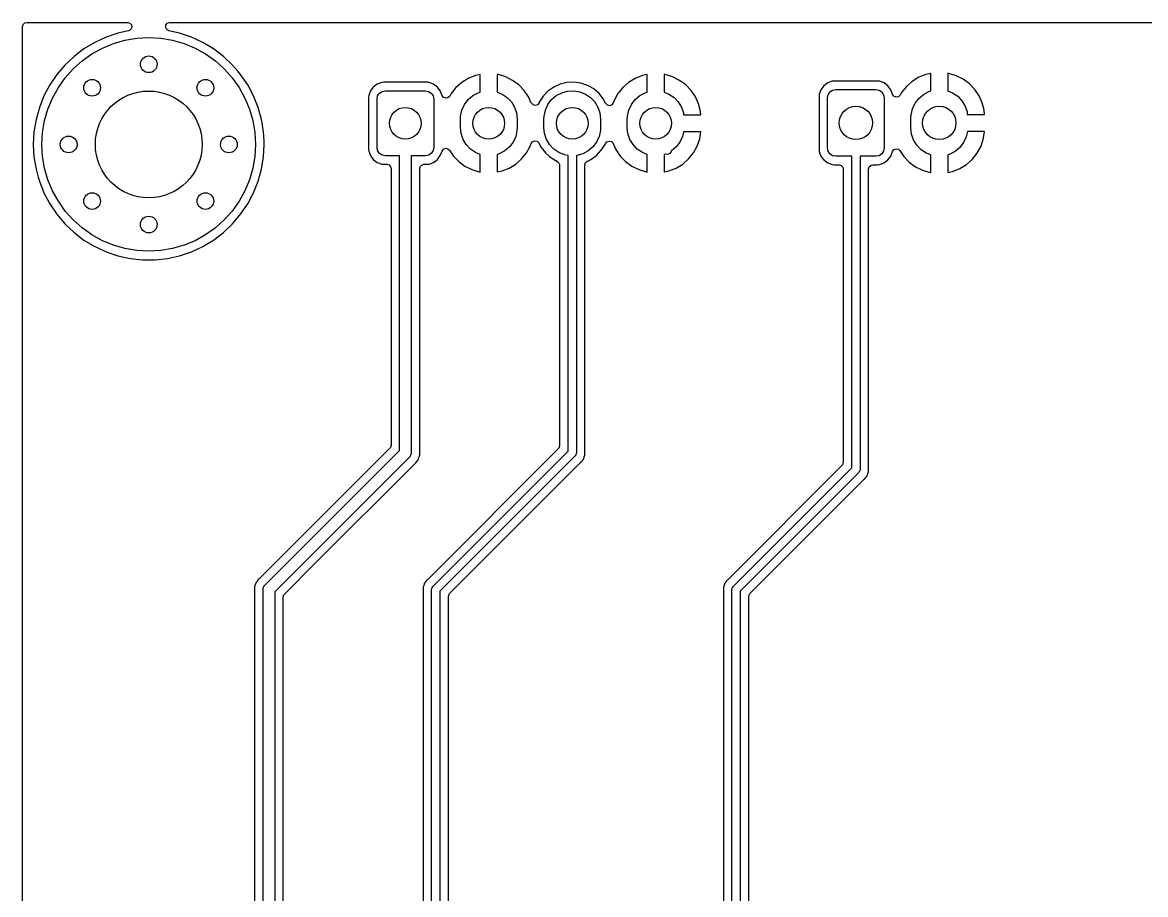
# Model space of a CAD drawing. Extents: x 69.8 to 127.7, y -88.2 to -35.9.
# Drawn here: x 69.82 to 103.47, y -62.06 to -35.94 of the extents above; entities that cross this region are included whole.
import ezdxf

# ---------------------------------------------------------------- set-up
doc = ezdxf.new("R2010")
doc.units = 0
doc.layers.add('BLACK', color=7, linetype='CONTINUOUS')

msp = doc.modelspace()

# ---------------------------------------------------------------- linework, layer by layer
at = {"layer": 'BLACK', "linetype": 'CONTINUOUS'}
for p, q in [((69.8155, -36.0615), (69.8355, -35.9934)), ((69.8355, -35.9934), (69.8892, -35.9469)), ((69.8892, -35.9469), (69.9415, -35.9355)), ((69.9415, -35.9355), (72.9698, -35.9355)), ((72.9698, -35.9355), (73.0379, -35.9555)), ((73.0379, -35.9555), (73.0844, -36.0092)), ((73.0844, -36.0092), (73.0945, -36.0794)), ((74.1122, -36.0172), (74.1549, -35.9604)), ((74.1549, -35.9604), (74.2215, -35.9358)), ((74.2215, -35.9358), (74.2302, -35.9355)), ((74.2302, -35.9355), (75.7849, -35.9355)), ((75.7849, -35.9355), (78.7849, -35.9355)), ((78.7849, -35.9355), (122.185, -35.9355)), ((69.8155, -72.8151), (69.8155, -36.0615)), ((72.6745, -36.2555), (72.3195, -36.3751)), ((72.9969, -36.1846), (72.6745, -36.2555)), ((72.6745, -36.2555), (72.6745, -36.2555)), ((73.0053, -36.1824), (72.9969, -36.1846)), ((73.065, -36.144), (73.0053, -36.1824)), ((73.0945, -36.0794), (73.065, -36.144)), ((74.107, -36.088), (74.1122, -36.0172)), ((74.1409, -36.1504), (74.107, -36.088)), ((74.2031, -36.1846), (74.1409, -36.1504)), ((74.5255, -36.2555), (74.2031, -36.1846)), ((74.8805, -36.3751), (74.5255, -36.2555)), ((74.5255, -36.2555), (74.5255, -36.2555)), ((74.5255, -36.2555), (74.5255, -36.2555)), ((74.5255, -36.2555), (74.5255, -36.2555)), ((74.5255, -36.2555), (74.5255, -36.2555)), ((71.9795, -36.5324), (71.6585, -36.7255)), ((72.3195, -36.3751), (71.9795, -36.5324)), ((71.9795, -36.5324), (71.9795, -36.5324)), ((72.2116, -36.7059), (72.5431, -36.5686)), ((72.3195, -36.3751), (72.3195, -36.3751)), ((72.5431, -36.5686), (72.8879, -36.4692)), ((72.8879, -36.4692), (73.2417, -36.4091)), ((73.2417, -36.4091), (73.6, -36.389)), ((73.6, -36.389), (73.9583, -36.4091)), ((73.9583, -36.4091), (74.3121, -36.4692)), ((74.3121, -36.4692), (74.6569, -36.5686)), ((74.6569, -36.5686), (74.9884, -36.7059)), ((75.2205, -36.5324), (74.8805, -36.3751)), ((74.8805, -36.3751), (74.8805, -36.3751)), ((75.5415, -36.7255), (75.2205, -36.5324)), ((75.2205, -36.5324), (75.2205, -36.5324)), ((71.3603, -36.9523), (71.0884, -37.2099)), ((71.6585, -36.7256), (71.3603, -36.9522)), ((71.3603, -36.9522), (71.3603, -36.9523)), ((71.6048, -37.0871), (71.8975, -36.8795)), ((71.6585, -36.7255), (71.6585, -36.7256)), ((71.8975, -36.8795), (72.2116, -36.7059)), ((74.9884, -36.7059), (75.3025, -36.8795)), ((75.3025, -36.8795), (75.5952, -37.0871)), ((75.5415, -36.7256), (75.5415, -36.7255)), ((75.8397, -36.9522), (75.5415, -36.7256)), ((75.8397, -36.9523), (75.8397, -36.9522)), ((76.1116, -37.2099), (75.8397, -36.9523)), ((71.0884, -37.2099), (70.8459, -37.4954)), ((71.0981, -37.5938), (71.3373, -37.3263)), ((71.3373, -37.3263), (71.6048, -37.0871)), ((75.5952, -37.0871), (75.8627, -37.3263)), ((75.8627, -37.3263), (76.1019, -37.5938)), ((76.2699, -37.3962), (76.1116, -37.2099)), ((70.8459, -37.4954), (70.6356, -37.8054)), ((70.8459, -37.4954), (70.8459, -37.4954)), ((70.8905, -37.8865), (71.0981, -37.5938)), ((76.1019, -37.5938), (76.3095, -37.8865)), ((76.3541, -37.4954), (76.2699, -37.3962)), ((76.5644, -37.8054), (76.3541, -37.4954)), ((83.1764, -37.613), (82.9796, -37.7342)), ((83.3909, -37.5268), (83.1764, -37.613)), ((83.536, -37.4956), (83.3909, -37.5268)), ((83.536, -38.0235), (83.536, -37.4956)), ((84.0771, -37.4977), (84.044, -37.4934)), ((84.044, -37.4934), (84.044, -38.0216)), ((84.2982, -37.5654), (84.0771, -37.4977)), ((84.5046, -37.6694), (84.2982, -37.5654)), ((84.6904, -37.8069), (84.5046, -37.6694)), ((88.1764, -37.613), (87.9796, -37.7342)), ((88.3909, -37.5268), (88.1764, -37.613)), ((88.536, -37.4956), (88.3909, -37.5268)), ((88.536, -38.0235), (88.536, -37.4956)), ((89.0771, -37.4977), (89.044, -37.4934)), ((89.044, -37.4934), (89.044, -38.0216)), ((89.2982, -37.5654), (89.0771, -37.4977)), ((89.5046, -37.6694), (89.2982, -37.5654)), ((89.6904, -37.8069), (89.5046, -37.6694)), ((94.1417, -37.6905), (94.0817, -37.697)), ((94.1418, -37.6905), (94.1417, -37.6905)), ((95.4383, -37.6905), (94.1418, -37.6905)), ((95.4683, -37.6937), (95.4383, -37.6905)), ((96.6764, -37.578), (96.4796, -37.6992)), ((96.8909, -37.4918), (96.6764, -37.578)), ((97.036, -37.4606), (96.8909, -37.4918)), ((97.036, -37.9885), (97.036, -37.4606)), ((97.5771, -37.4627), (97.544, -37.4584)), ((97.544, -37.4584), (97.544, -37.9866)), ((97.7982, -37.5304), (97.5771, -37.4627)), ((98.0046, -37.6344), (97.7982, -37.5304)), ((98.1904, -37.7719), (98.0046, -37.6344)), ((70.6356, -37.8054), (70.4602, -38.1364)), ((70.6356, -37.8054), (70.6356, -37.8054)), ((70.6356, -37.8054), (70.6356, -37.8054)), ((70.7169, -38.2006), (70.8905, -37.8865)), ((76.3095, -37.8865), (76.4831, -38.2006)), ((76.7398, -38.1364), (76.5644, -37.8054)), ((80.2427, -37.9857), (80.192, -38.1216)), ((80.3296, -37.8696), (80.2427, -37.9857)), ((80.4457, -37.7827), (80.3296, -37.8696)), ((80.5817, -37.732), (80.4457, -37.7827)), ((80.5132, -38.0532), (80.5943, -37.999)), ((80.6417, -37.7255), (80.5817, -37.732)), ((80.5817, -37.732), (80.5817, -37.732)), ((80.5943, -37.999), (80.69, -37.98)), ((80.6418, -37.7255), (80.6417, -37.7255)), ((81.9383, -37.7255), (80.6418, -37.7255)), ((80.69, -37.98), (81.89, -37.98)), ((81.89, -37.98), (81.9857, -37.999)), ((81.9683, -37.7287), (81.9383, -37.7255)), ((81.9983, -37.732), (81.9683, -37.7287)), ((81.9857, -37.999), (82.0668, -38.0532)), ((82.1343, -37.7827), (81.9983, -37.732)), ((81.9983, -37.732), (81.9983, -37.732)), ((81.9983, -37.732), (81.9983, -37.732)), ((82.2504, -37.8696), (82.1343, -37.7827)), ((82.1343, -37.7827), (82.1343, -37.7827)), ((82.1343, -37.7827), (82.1343, -37.7827)), ((82.3373, -37.9857), (82.2504, -37.8696)), ((82.388, -38.1217), (82.3373, -37.9857)), ((82.806, -37.887), (82.6608, -38.0668)), ((82.9796, -37.7342), (82.806, -37.887)), ((82.806, -37.887), (82.806, -37.887)), ((83.4754, -38.0404), (83.536, -38.0235)), ((84.044, -38.0216), (84.1881, -38.079)), ((84.8504, -37.9738), (84.6904, -37.8069)), ((84.6904, -37.8069), (84.6904, -37.8069)), ((84.9798, -38.1653), (84.8504, -37.9738)), ((84.8504, -37.9738), (84.8504, -37.9738)), ((85.5634, -37.9915), (85.4179, -38.1441)), ((85.7352, -37.8691), (85.5634, -37.9915)), ((85.5634, -37.9915), (85.5634, -37.9915)), ((85.9271, -37.7815), (85.7352, -37.8691)), ((86.1321, -37.7318), (85.9271, -37.7815)), ((85.9271, -37.7815), (85.9271, -37.7815)), ((85.9754, -38.0404), (86.1525, -37.9912)), ((86.3428, -37.7217), (86.1321, -37.7318)), ((86.1321, -37.7318), (86.1321, -37.7318)), ((86.1525, -37.9912), (86.336, -37.9812)), ((86.336, -37.9812), (86.5174, -38.011)), ((86.5516, -37.7518), (86.3428, -37.7217)), ((86.5174, -38.011), (86.6881, -38.079)), ((86.7509, -37.8207), (86.5516, -37.7518)), ((86.5516, -37.7518), (86.5516, -37.7518)), ((86.5516, -37.7518), (86.5516, -37.7518)), ((86.805, -37.852), (86.7509, -37.8207)), ((86.9336, -37.9262), (86.805, -37.852)), ((87.093, -38.0643), (86.9336, -37.9262)), ((86.9336, -37.9262), (86.9336, -37.9262)), ((87.806, -37.887), (87.6608, -38.0668)), ((87.9796, -37.7342), (87.806, -37.887)), ((87.806, -37.887), (87.806, -37.887)), ((88.4754, -38.0404), (88.536, -38.0235)), ((89.044, -38.0216), (89.1881, -38.079)), ((89.8504, -37.9738), (89.6904, -37.8069)), ((89.6904, -37.8069), (89.6904, -37.8069)), ((89.9798, -38.1653), (89.8504, -37.9738)), ((89.8504, -37.9738), (89.8504, -37.9738)), ((93.7427, -37.9507), (93.692, -38.0866)), ((93.8296, -37.8346), (93.7427, -37.9507)), ((93.9457, -37.7477), (93.8296, -37.8346)), ((94.0817, -37.697), (93.9457, -37.7477)), ((93.959, -38.0993), (94.0132, -38.0182)), ((94.0132, -38.0182), (94.0943, -37.964)), ((94.0817, -37.697), (94.0817, -37.697)), ((94.0943, -37.964), (94.19, -37.945)), ((94.19, -37.945), (95.39, -37.945)), ((95.39, -37.945), (95.4857, -37.964)), ((95.4983, -37.697), (95.4683, -37.6937)), ((95.4857, -37.964), (95.5668, -38.0182)), ((95.6343, -37.7477), (95.4983, -37.697)), ((95.4983, -37.697), (95.4983, -37.697)), ((95.4983, -37.697), (95.4983, -37.697)), ((95.5668, -38.0182), (95.621, -38.0993)), ((95.7504, -37.8346), (95.6343, -37.7477)), ((95.6343, -37.7477), (95.6343, -37.7477)), ((95.6343, -37.7477), (95.6343, -37.7477)), ((95.8373, -37.9507), (95.7504, -37.8346)), ((95.888, -38.0867), (95.8373, -37.9507)), ((96.306, -37.852), (96.1608, -38.0318)), ((96.4796, -37.6992), (96.306, -37.852)), ((96.306, -37.852), (96.306, -37.852)), ((96.813, -38.0915), (96.9754, -38.0054)), ((96.9754, -38.0054), (97.036, -37.9885)), ((97.544, -37.9866), (97.6881, -38.044)), ((98.3504, -37.9388), (98.1904, -37.7719)), ((98.1904, -37.7719), (98.1904, -37.7719)), ((98.4798, -38.1303), (98.3504, -37.9388)), ((98.3504, -37.9388), (98.3504, -37.9388)), ((70.4602, -38.1364), (70.3215, -38.4844)), ((70.4602, -38.1364), (70.4602, -38.1364)), ((70.5796, -38.5321), (70.7169, -38.2006)), ((76.4831, -38.2006), (76.6204, -38.5321)), ((76.8785, -38.4844), (76.7398, -38.1364)), ((80.192, -38.1217), (80.1855, -38.1817)), ((80.1855, -38.1817), (80.1855, -39.7282)), ((80.192, -38.1216), (80.192, -38.1217)), ((80.44, -38.23), (80.459, -38.1343)), ((80.44, -39.68), (80.44, -38.23)), ((80.459, -38.1343), (80.5132, -38.0532)), ((82.0668, -38.0532), (82.121, -38.1343)), ((82.121, -38.1343), (82.14, -38.23)), ((82.14, -38.23), (82.14, -39.68)), ((82.3898, -38.1263), (82.388, -38.1217)), ((82.388, -38.1217), (82.388, -38.1217)), ((82.4314, -38.1824), (82.3898, -38.1263)), ((82.4976, -38.2079), (82.4314, -38.1824)), ((82.5672, -38.1935), (82.4976, -38.2079)), ((82.6178, -38.1437), (82.5672, -38.1935)), ((82.6608, -38.0668), (82.6178, -38.1437)), ((83.0617, -38.3918), (83.1729, -38.2455)), ((83.1729, -38.2455), (83.313, -38.1265)), ((83.313, -38.1265), (83.4754, -38.0404)), ((84.1881, -38.079), (84.3403, -38.1822)), ((84.3403, -38.1822), (84.4667, -38.3156)), ((84.4667, -38.3156), (84.5614, -38.4731)), ((85.063, -38.3492), (84.9798, -38.1653)), ((84.9798, -38.1653), (84.9798, -38.1653)), ((85.0658, -38.3551), (85.063, -38.3492)), ((85.1148, -38.4065), (85.0658, -38.3551)), ((85.2948, -38.3442), (85.2509, -38.4)), ((85.3038, -38.3216), (85.2948, -38.3442)), ((85.4179, -38.1441), (85.3038, -38.3216)), ((85.3038, -38.3216), (85.3038, -38.3216)), ((85.5617, -38.3918), (85.6729, -38.2455)), ((85.6729, -38.2455), (85.813, -38.1265)), ((85.813, -38.1265), (85.9754, -38.0404)), ((86.6881, -38.079), (86.8403, -38.1822)), ((86.8403, -38.1822), (86.9667, -38.3156)), ((86.9667, -38.3156), (87.0614, -38.4731)), ((87.2234, -38.2301), (87.093, -38.0643)), ((87.093, -38.0643), (87.093, -38.0643)), ((87.093, -38.0643), (87.093, -38.0643)), ((87.093, -38.0643), (87.093, -38.0643)), ((87.093, -38.0643), (87.093, -38.0643)), ((87.2234, -38.2302), (87.2234, -38.2301)), ((87.2905, -38.3603), (87.2234, -38.2302)), ((87.2929, -38.3648), (87.2905, -38.3603)), ((87.344, -38.4141), (87.2929, -38.3648)), ((87.5213, -38.3445), (87.4797, -38.4021)), ((87.5481, -38.2686), (87.5213, -38.3445)), ((87.6608, -38.0668), (87.5481, -38.2686)), ((88.0617, -38.3918), (88.1729, -38.2455)), ((88.1729, -38.2455), (88.313, -38.1265)), ((88.313, -38.1265), (88.4754, -38.0404)), ((89.1881, -38.079), (89.3403, -38.1822)), ((89.3403, -38.1822), (89.4667, -38.3156)), ((89.4667, -38.3156), (89.5614, -38.4731)), ((90.0751, -38.376), (89.9798, -38.1653)), ((89.9798, -38.1653), (89.9798, -38.1653)), ((93.692, -38.0867), (93.6855, -38.1467)), ((93.6855, -38.1467), (93.6855, -39.7432)), ((93.692, -38.0866), (93.692, -38.0867)), ((93.94, -38.195), (93.959, -38.0993)), ((93.94, -39.695), (93.94, -38.195)), ((95.621, -38.0993), (95.64, -38.195)), ((95.64, -38.195), (95.64, -39.695)), ((95.8898, -38.0913), (95.888, -38.0867)), ((95.888, -38.0867), (95.888, -38.0867)), ((95.9314, -38.1474), (95.8898, -38.0913)), ((95.9976, -38.1729), (95.9314, -38.1474)), ((96.0672, -38.1585), (95.9976, -38.1729)), ((96.1178, -38.1087), (96.0672, -38.1585)), ((96.1608, -38.0318), (96.1178, -38.1087)), ((96.4845, -38.5236), (96.5617, -38.3568)), ((96.5617, -38.3568), (96.6729, -38.2105)), ((96.6729, -38.2105), (96.813, -38.0915)), ((97.6881, -38.044), (97.8403, -38.1472)), ((97.8403, -38.1472), (97.9667, -38.2806)), ((97.9667, -38.2806), (98.0614, -38.4381)), ((98.5751, -38.341), (98.4798, -38.1303)), ((98.4798, -38.1303), (98.4798, -38.1303)), ((98.6333, -38.5647), (98.5751, -38.341)), ((70.3215, -38.4844), (70.2213, -38.8453)), ((70.4802, -38.8769), (70.5796, -38.5321)), ((76.6204, -38.5321), (76.7198, -38.8769)), ((76.9787, -38.8453), (76.8785, -38.4844)), ((82.945, -38.7381), (82.9845, -38.5586)), ((82.9845, -38.5586), (83.0617, -38.3918)), ((84.5614, -38.4731), (84.6201, -38.6473)), ((84.6201, -38.6473), (84.64, -38.83)), ((85.1838, -38.4232), (85.1148, -38.4065)), ((85.2509, -38.4), (85.1838, -38.4232)), ((85.445, -38.7381), (85.4845, -38.5586)), ((85.4845, -38.5586), (85.5617, -38.3918)), ((87.0614, -38.4731), (87.1201, -38.6473)), ((87.1201, -38.6473), (87.14, -38.83)), ((87.4136, -38.428), (87.344, -38.4141)), ((87.4797, -38.4021), (87.4136, -38.428)), ((87.945, -38.7381), (87.9845, -38.5586)), ((87.9845, -38.5586), (88.0617, -38.3918)), ((89.5614, -38.4731), (89.6201, -38.6473)), ((89.6201, -38.6473), (89.626, -38.701)), ((89.626, -38.701), (90.1419, -38.701)), ((90.1333, -38.5997), (90.0751, -38.376)), ((90.1419, -38.701), (90.1333, -38.5997)), ((90.1333, -38.5997), (90.1333, -38.5997)), ((96.445, -38.7031), (96.4845, -38.5236)), ((98.0614, -38.4381), (98.1201, -38.6123)), ((98.1201, -38.6123), (98.1287, -38.691)), ((98.1287, -38.691), (98.6441, -38.691)), ((98.6441, -38.691), (98.6333, -38.5647)), ((98.6333, -38.5647), (98.6333, -38.5647)), ((98.6441, -38.691), (98.6441, -38.691)), ((70.2213, -38.8453), (70.1607, -39.215)), ((70.4201, -39.2307), (70.4802, -38.8769)), ((76.7198, -38.8769), (76.7799, -39.2307)), ((76.9855, -38.8867), (76.9787, -38.8453)), ((76.9787, -38.8453), (76.9787, -38.8453)), ((77.0393, -39.215), (76.9855, -38.8867)), ((82.94, -38.83), (82.945, -38.7381)), ((82.94, -39.08), (82.94, -38.83)), ((84.64, -38.83), (84.64, -39.08)), ((85.44, -38.83), (85.445, -38.7381)), ((85.44, -39.08), (85.44, -38.83)), ((87.14, -38.83), (87.14, -39.08)), ((87.94, -38.83), (87.945, -38.7381)), ((87.94, -39.08), (87.94, -38.83)), ((96.44, -38.795), (96.445, -38.7031)), ((96.44, -39.095), (96.44, -38.795)), ((70.1607, -39.215), (70.1404, -39.589)), ((70.4, -39.589), (70.4201, -39.2307)), ((76.7799, -39.2307), (76.8, -39.589)), ((77.0538, -39.482), (77.0393, -39.215)), ((82.9599, -39.2627), (82.94, -39.08)), ((83.0186, -39.4369), (82.9599, -39.2627)), ((84.5955, -39.3514), (84.5183, -39.5182)), ((84.635, -39.1719), (84.5955, -39.3514)), ((84.64, -39.08), (84.635, -39.1719)), ((85.4599, -39.2627), (85.44, -39.08)), ((85.5186, -39.4369), (85.4599, -39.2627)), ((87.0955, -39.3514), (87.0183, -39.5182)), ((87.135, -39.1719), (87.0955, -39.3514)), ((87.14, -39.08), (87.135, -39.1719)), ((87.9599, -39.2627), (87.94, -39.08)), ((88.0186, -39.4369), (87.9599, -39.2627)), ((89.5955, -39.3514), (89.5183, -39.5182)), ((89.6269, -39.209), (89.5955, -39.3514)), ((90.1457, -39.209), (89.6269, -39.209)), ((90.1089, -39.4234), (90.1457, -39.209)), ((96.4599, -39.2777), (96.44, -39.095)), ((96.5186, -39.4519), (96.4599, -39.2777)), ((98.0955, -39.3664), (98.0183, -39.5332)), ((98.1324, -39.199), (98.0955, -39.3664)), ((98.648, -39.199), (98.1324, -39.199)), ((98.6089, -39.4384), (98.648, -39.2106)), ((98.648, -39.2106), (98.648, -39.199)), ((70.1404, -39.589), (70.1404, -39.589)), ((70.1404, -39.589), (70.1607, -39.963)), ((70.4201, -39.9473), (70.4, -39.589)), ((76.8, -39.589), (76.7799, -39.9473)), ((77.0393, -39.963), (77.0596, -39.589)), ((77.058, -39.5608), (77.0538, -39.482)), ((77.0596, -39.589), (77.058, -39.5608)), ((80.459, -39.7757), (80.44, -39.68)), ((82.14, -39.68), (82.121, -39.7757)), ((82.431, -39.7303), (82.4976, -39.7055)), ((82.4976, -39.7055), (82.5669, -39.7206)), ((83.1133, -39.5944), (83.0186, -39.4369)), ((83.2397, -39.7278), (83.1133, -39.5944)), ((84.4071, -39.6645), (84.267, -39.7835)), ((84.5183, -39.5182), (84.4071, -39.6645)), ((84.9192, -39.8432), (85.0319, -39.6414)), ((85.0319, -39.6414), (85.0587, -39.5655)), ((85.0587, -39.5655), (85.1003, -39.5079)), ((85.1003, -39.5079), (85.1664, -39.482)), ((85.1664, -39.482), (85.236, -39.4959)), ((85.236, -39.4959), (85.2871, -39.5452)), ((85.2871, -39.5452), (85.2895, -39.5497)), ((85.2895, -39.5497), (85.3566, -39.6799)), ((85.3566, -39.6799), (85.3566, -39.6799)), ((85.3566, -39.6799), (85.487, -39.8457)), ((85.6133, -39.5944), (85.5186, -39.4369)), ((85.7397, -39.7278), (85.6133, -39.5944)), ((86.9071, -39.6645), (86.767, -39.7835)), ((87.0183, -39.5182), (86.9071, -39.6645)), ((87.1621, -39.7659), (87.2762, -39.5884)), ((87.2762, -39.5884), (87.2852, -39.5658)), ((87.2852, -39.5658), (87.3291, -39.51)), ((87.3291, -39.51), (87.3962, -39.4868)), ((87.3962, -39.4868), (87.4652, -39.5035)), ((87.4652, -39.5035), (87.5142, -39.5549)), ((87.5142, -39.5549), (87.517, -39.5608)), ((87.517, -39.5608), (87.6002, -39.7447)), ((88.1133, -39.5944), (88.0186, -39.4369)), ((88.2397, -39.7278), (88.1133, -39.5944)), ((89.4071, -39.6645), (89.267, -39.7835)), ((89.5183, -39.5182), (89.4071, -39.6645)), ((89.9192, -39.8432), (90.0319, -39.6414)), ((90.0319, -39.6414), (90.1089, -39.4234)), ((90.1089, -39.4234), (90.1089, -39.4234)), ((93.959, -39.7907), (93.94, -39.695)), ((95.64, -39.695), (95.621, -39.7907)), ((96.6133, -39.6094), (96.5186, -39.4519)), ((96.7397, -39.7428), (96.6133, -39.6094)), ((97.9071, -39.6795), (97.767, -39.7985)), ((98.0183, -39.5332), (97.9071, -39.6795)), ((98.4192, -39.8582), (98.5319, -39.6564)), ((98.5319, -39.6564), (98.6089, -39.4384)), ((70.1607, -39.963), (70.2213, -40.3327)), ((70.4802, -40.3011), (70.4201, -39.9473)), ((76.7799, -39.9473), (76.7198, -40.3011)), ((76.9787, -40.3327), (77.0393, -39.963)), ((80.1855, -39.7282), (80.1855, -39.7283)), ((80.1855, -39.7283), (80.192, -39.7883)), ((80.192, -39.7883), (80.192, -39.7883)), ((80.192, -39.7883), (80.2427, -39.9243)), ((80.2427, -39.9243), (80.2539, -39.9393)), ((80.2539, -39.9393), (80.3296, -40.0404)), ((80.3296, -40.0404), (80.4457, -40.1273)), ((80.5132, -39.8568), (80.459, -39.7757)), ((80.5943, -39.911), (80.5132, -39.8568)), ((80.69, -39.93), (80.5943, -39.911)), ((81.115, -39.93), (80.69, -39.93)), ((81.115, -48.7575), (81.115, -39.93)), ((81.89, -39.93), (81.465, -39.93)), ((81.465, -39.93), (81.465, -48.83)), ((81.9857, -39.911), (81.89, -39.93)), ((82.0668, -39.8568), (81.9857, -39.911)), ((82.121, -39.7757), (82.0668, -39.8568)), ((82.1343, -40.1273), (82.2504, -40.0404)), ((82.2504, -40.0404), (82.3373, -39.9243)), ((82.3373, -39.9243), (82.388, -39.7883)), ((82.388, -39.7883), (82.3885, -39.7871)), ((82.388, -39.7883), (82.388, -39.7883)), ((82.3885, -39.7871), (82.431, -39.7303)), ((82.5669, -39.7206), (82.6109, -39.7606)), ((82.6109, -39.7606), (82.7296, -39.9362)), ((82.7296, -39.9362), (82.7296, -39.9362)), ((82.7296, -39.9362), (82.8896, -40.1031)), ((83.3919, -39.831), (83.2397, -39.7278)), ((83.536, -39.8884), (83.3919, -39.831)), ((83.536, -40.4166), (83.536, -39.8884)), ((84.1046, -39.8696), (84.044, -39.8865)), ((84.044, -39.8865), (84.044, -40.4144)), ((84.267, -39.7835), (84.1046, -39.8696)), ((84.6004, -40.1758), (84.774, -40.023)), ((84.774, -40.023), (84.9192, -39.8432)), ((84.774, -40.023), (84.774, -40.023)), ((85.487, -39.8457), (85.487, -39.8457)), ((85.487, -39.8457), (85.6088, -39.9512)), ((85.6088, -39.9512), (85.6464, -39.9838)), ((85.6464, -39.9838), (85.8291, -40.0893)), ((85.8919, -39.831), (85.7397, -39.7278)), ((86.0626, -39.899), (85.8919, -39.831)), ((86.165, -39.9158), (86.0626, -39.899)), ((86.165, -48.7782), (86.165, -39.9158)), ((86.4275, -39.9188), (86.415, -39.9195)), ((86.415, -39.9195), (86.415, -48.83)), ((86.6046, -39.8696), (86.4275, -39.9188)), ((86.767, -39.7835), (86.6046, -39.8696)), ((86.7432, -40.0873), (86.8448, -40.0409)), ((86.8448, -40.0409), (87.0166, -39.9185)), ((87.0166, -39.9185), (87.1621, -39.7659)), ((87.6002, -39.7447), (87.6002, -39.7447)), ((87.6002, -39.7447), (87.7296, -39.9362)), ((87.7296, -39.9362), (87.7296, -39.9362)), ((87.7296, -39.9362), (87.8896, -40.1031)), ((88.3919, -39.831), (88.2397, -39.7278)), ((88.536, -39.8884), (88.3919, -39.831)), ((88.536, -40.4166), (88.536, -39.8884)), ((89.0787, -39.8768), (89.044, -39.8865)), ((89.044, -39.8865), (89.044, -40.4144)), ((89.0821, -39.8797), (89.0787, -39.8768)), ((89.1518, -39.8897), (89.0821, -39.8797)), ((89.2159, -39.8605), (89.1518, -39.8897)), ((89.2539, -39.8012), (89.2159, -39.8605)), ((89.2556, -39.7896), (89.2539, -39.8012)), ((89.267, -39.7835), (89.2556, -39.7896)), ((89.6004, -40.1758), (89.774, -40.023)), ((89.774, -40.023), (89.9192, -39.8432)), ((89.774, -40.023), (89.774, -40.023)), ((93.6855, -39.7432), (93.6855, -39.7433)), ((93.6855, -39.7433), (93.692, -39.8033)), ((93.692, -39.8033), (93.692, -39.8033)), ((93.692, -39.8033), (93.7427, -39.9393)), ((93.7427, -39.9393), (93.7645, -39.9685)), ((93.7645, -39.9685), (93.8296, -40.0554)), ((94.0132, -39.8718), (93.959, -39.7907)), ((94.0943, -39.926), (94.0132, -39.8718)), ((94.19, -39.945), (94.0943, -39.926)), ((94.665, -39.945), (94.19, -39.945)), ((94.665, -49.2782), (94.665, -39.945)), ((95.39, -39.945), (94.915, -39.945)), ((94.915, -39.945), (94.915, -49.33)), ((95.4857, -39.926), (95.39, -39.945)), ((95.5668, -39.8718), (95.4857, -39.926)), ((95.621, -39.7907), (95.5668, -39.8718)), ((95.7504, -40.0554), (95.8373, -39.9393)), ((95.8373, -39.9393), (95.888, -39.8033)), ((95.888, -39.8033), (95.8885, -39.8021)), ((95.888, -39.8033), (95.888, -39.8033)), ((95.8885, -39.8021), (95.931, -39.7453)), ((95.931, -39.7453), (95.9976, -39.7205)), ((95.9976, -39.7205), (96.0669, -39.7356)), ((96.0669, -39.7356), (96.1109, -39.7756)), ((96.1109, -39.7756), (96.2296, -39.9512)), ((96.2296, -39.9512), (96.2296, -39.9512)), ((96.2296, -39.9512), (96.3896, -40.1181)), ((96.8919, -39.846), (96.7397, -39.7428)), ((97.036, -39.9034), (96.8919, -39.846)), ((97.036, -40.4316), (97.036, -39.9034)), ((97.6046, -39.8846), (97.544, -39.9015)), ((97.544, -39.9015), (97.544, -40.4294)), ((97.767, -39.7985), (97.6046, -39.8846)), ((98.1004, -40.1908), (98.274, -40.038)), ((98.274, -40.038), (98.4192, -39.8582)), ((98.274, -40.038), (98.274, -40.038)), ((70.2213, -40.3327), (70.2865, -40.5676)), ((70.5796, -40.6459), (70.4802, -40.3011)), ((76.7198, -40.3011), (76.6204, -40.6459)), ((76.8785, -40.6936), (76.9787, -40.3327)), ((80.4457, -40.1273), (80.5817, -40.178)), ((80.5817, -40.178), (80.6417, -40.1845)), ((80.6417, -40.1845), (80.7345, -40.1845)), ((80.7345, -40.1845), (80.8026, -40.2045)), ((80.8026, -40.2045), (80.8491, -40.2582)), ((80.8491, -40.2582), (80.8605, -40.3105)), ((80.8605, -40.3105), (80.8605, -48.5999)), ((81.7195, -40.3105), (81.7395, -40.2424)), ((81.7195, -48.7569), (81.7195, -40.3105)), ((81.7395, -40.2424), (81.7932, -40.1959)), ((81.7932, -40.1959), (81.8455, -40.1845)), ((81.8455, -40.1845), (81.9382, -40.1845)), ((81.9382, -40.1845), (81.9383, -40.1845)), ((81.9383, -40.1845), (81.9983, -40.178)), ((81.9983, -40.178), (82.1343, -40.1273)), ((82.8896, -40.1031), (82.8896, -40.1031)), ((82.8896, -40.1031), (83.0754, -40.2406)), ((83.0754, -40.2406), (83.2818, -40.3446)), ((83.2818, -40.3446), (83.2818, -40.3446)), ((83.2818, -40.3446), (83.5029, -40.4123)), ((84.044, -40.4144), (84.1891, -40.3832)), ((84.1891, -40.3832), (84.4036, -40.297)), ((84.4036, -40.297), (84.6004, -40.1758)), ((85.8291, -40.0893), (85.8291, -40.0893)), ((85.8291, -40.0893), (85.8291, -40.0893)), ((85.8291, -40.0893), (85.8346, -40.0918)), ((85.8346, -40.0918), (85.8336, -40.0937)), ((85.8336, -40.0937), (85.8835, -40.1292)), ((85.8835, -40.1292), (85.9099, -40.1951)), ((85.9099, -40.1951), (85.9105, -40.2072)), ((85.9105, -40.2072), (85.9105, -48.6206)), ((86.6695, -40.2019), (86.6895, -40.1338)), ((86.6695, -48.8222), (86.6695, -40.2019)), ((86.6895, -40.1338), (86.7432, -40.0873)), ((87.8896, -40.1031), (87.8896, -40.1031)), ((87.8896, -40.1031), (88.0754, -40.2406)), ((88.0754, -40.2406), (88.2818, -40.3446)), ((88.2818, -40.3446), (88.2818, -40.3446)), ((88.2818, -40.3446), (88.5029, -40.4123)), ((89.044, -40.4144), (89.1891, -40.3832)), ((89.1891, -40.3832), (89.4036, -40.297)), ((89.4036, -40.297), (89.6004, -40.1758)), ((93.8296, -40.0554), (93.9457, -40.1423)), ((93.9457, -40.1423), (94.0817, -40.193)), ((94.0817, -40.193), (94.1417, -40.1995)), ((94.1417, -40.1995), (94.2845, -40.1995)), ((94.2845, -40.1995), (94.3526, -40.2195)), ((94.3526, -40.2195), (94.3991, -40.2732)), ((94.3991, -40.2732), (94.4105, -40.3255)), ((94.4105, -40.3255), (94.4105, -49.1206)), ((95.1695, -40.3255), (95.1895, -40.2574)), ((95.1695, -41.606), (95.1695, -40.3255)), ((95.1895, -40.2574), (95.2432, -40.2109)), ((95.2432, -40.2109), (95.2955, -40.1995)), ((95.2955, -40.1995), (95.4382, -40.1995)), ((95.4382, -40.1995), (95.4383, -40.1995)), ((95.4383, -40.1995), (95.4983, -40.193)), ((95.4983, -40.193), (95.6343, -40.1423)), ((95.6343, -40.1423), (95.7504, -40.0554)), ((96.3896, -40.1181), (96.3896, -40.1181)), ((96.3896, -40.1181), (96.5754, -40.2556)), ((96.5754, -40.2556), (96.7818, -40.3596)), ((96.7818, -40.3596), (96.7818, -40.3596)), ((96.7818, -40.3596), (97.0029, -40.4273)), ((97.6891, -40.3982), (97.9036, -40.312)), ((97.9036, -40.312), (98.1004, -40.1908)), ((70.2865, -40.5676), (70.3215, -40.6936)), ((70.3215, -40.6936), (70.4602, -41.0416)), ((70.7169, -40.9774), (70.5796, -40.6459)), ((76.6204, -40.6459), (76.4831, -40.9774)), ((76.7398, -41.0416), (76.8785, -40.6936)), ((83.5029, -40.4123), (83.536, -40.4166)), ((88.5029, -40.4123), (88.536, -40.4166)), ((97.0029, -40.4273), (97.036, -40.4316)), ((97.544, -40.4294), (97.6891, -40.3982)), ((70.4602, -41.0416), (70.6356, -41.3726)), ((70.8905, -41.2915), (70.7169, -40.9774)), ((76.4831, -40.9774), (76.3095, -41.2915)), ((76.5644, -41.3726), (76.7398, -41.0416)), ((70.6356, -41.3726), (70.8459, -41.6826)), ((71.0981, -41.5842), (70.8905, -41.2915)), ((76.3095, -41.2915), (76.1019, -41.5842)), ((76.3541, -41.6826), (76.5644, -41.3726)), ((70.8459, -41.6826), (70.8459, -41.6826)), ((70.8459, -41.6826), (71.0884, -41.9681)), ((71.3373, -41.8517), (71.0981, -41.5842)), ((76.1019, -41.5842), (75.8627, -41.8517)), ((76.1116, -41.9681), (76.3541, -41.6826)), ((95.1695, -46.8072), (95.1695, -41.606)), ((71.0884, -41.9681), (71.3603, -42.2257)), ((71.6048, -42.0909), (71.3373, -41.8517)), ((75.8627, -41.8517), (75.5952, -42.0909)), ((75.8397, -42.2258), (76.1116, -41.9681)), ((71.3603, -42.2257), (71.3603, -42.2258)), ((71.3603, -42.2258), (71.6585, -42.4525)), ((71.8975, -42.2985), (71.6048, -42.0909)), ((72.2116, -42.4721), (71.8975, -42.2985)), ((75.3025, -42.2985), (74.9884, -42.4721)), ((75.5952, -42.0909), (75.3025, -42.2985)), ((75.5415, -42.4525), (75.8397, -42.2258)), ((71.6585, -42.4525), (71.9795, -42.6456)), ((71.9795, -42.6456), (72.0332, -42.6704)), ((72.0332, -42.6704), (72.3195, -42.8029)), ((72.5431, -42.6094), (72.2116, -42.4721)), ((72.8879, -42.7088), (72.5431, -42.6094)), ((73.2417, -42.7689), (72.8879, -42.7088)), ((74.3121, -42.7088), (73.9583, -42.7689)), ((74.6569, -42.6094), (74.3121, -42.7088)), ((74.9884, -42.4721), (74.6569, -42.6094)), ((74.8805, -42.8029), (75.2205, -42.6456)), ((75.2205, -42.6456), (75.5415, -42.4525)), ((72.3195, -42.8029), (72.3195, -42.8029)), ((72.3195, -42.8029), (72.6745, -42.9225)), ((72.6745, -42.9225), (73.0403, -43.003)), ((73.0403, -43.003), (73.4127, -43.0435)), ((73.6, -42.789), (73.2417, -42.7689)), ((73.4127, -43.0435), (73.4127, -43.0435)), ((73.4127, -43.0435), (73.7873, -43.0435)), ((73.9583, -42.7689), (73.6, -42.789)), ((73.7873, -43.0435), (74.1597, -43.003)), ((73.7873, -43.0435), (73.7873, -43.0435)), ((74.1597, -43.003), (74.5255, -42.9225)), ((74.5255, -42.9225), (74.8805, -42.8029)), ((95.1695, -49.3072), (95.1695, -46.8072)), ((80.8236, -48.689), (76.9159, -52.5967)), ((77.0763, -52.7963), (81.115, -48.7575)), ((80.8405, -48.668), (80.8236, -48.689)), ((80.8605, -48.5999), (80.8405, -48.668)), ((81.7215, -48.7719), (81.7195, -48.7569)), ((81.7195, -48.838), (81.7216, -48.7814)), ((81.7206, -48.772), (81.7215, -48.7719)), ((81.7216, -48.7814), (81.7206, -48.772)), ((85.8736, -48.7097), (81.9687, -52.6146)), ((82.1116, -52.8316), (86.165, -48.7782)), ((85.8905, -48.6887), (85.8736, -48.7097)), ((85.9105, -48.6206), (85.8905, -48.6887)), ((81.4137, -48.9537), (77.375, -52.9925)), ((81.4165, -48.9491), (81.4137, -48.9537)), ((81.421, -48.946), (81.4165, -48.9491)), ((81.4381, -48.9135), (81.421, -48.946)), ((81.4571, -48.8821), (81.4381, -48.9135)), ((81.4574, -48.8767), (81.4571, -48.8821)), ((81.4599, -48.8719), (81.4574, -48.8767)), ((81.465, -48.83), (81.4599, -48.8719)), ((81.5794, -49.1486), (81.6084, -49.1254)), ((81.6084, -49.1254), (81.6403, -49.0786)), ((81.6403, -49.0786), (81.674, -49.033)), ((81.674, -49.033), (81.6778, -49.0258)), ((81.674, -49.033), (81.674, -49.033)), ((81.6778, -49.0258), (81.6813, -49.0185)), ((81.6813, -49.0185), (81.6879, -48.9971)), ((81.6813, -49.0185), (81.6813, -49.0185)), ((81.6879, -48.9971), (81.6981, -48.9643)), ((81.6981, -48.9643), (81.7094, -48.9318)), ((81.7094, -48.9318), (81.7168, -48.9108)), ((81.7168, -48.9107), (81.7183, -48.9028)), ((81.7168, -48.9108), (81.7168, -48.9107)), ((81.7183, -48.9028), (81.7195, -48.8947)), ((81.7195, -48.8947), (81.7195, -48.838)), ((86.3784, -48.9184), (82.325, -52.9718)), ((82.6164, -53.0403), (86.5213, -49.1354)), ((86.3932, -48.8912), (86.3784, -48.9184)), ((86.4099, -48.8652), (86.3932, -48.8912)), ((86.4108, -48.859), (86.4099, -48.8652)), ((86.4121, -48.8566), (86.4108, -48.859)), ((86.415, -48.83), (86.4118, -48.8521)), ((86.4118, -48.8521), (86.4121, -48.8566)), ((86.5213, -49.1354), (86.5415, -49.119)), ((86.5415, -49.119), (86.5506, -49.1131)), ((86.5506, -49.1131), (86.5726, -49.0848)), ((86.5726, -49.0848), (86.5778, -49.0789)), ((86.5778, -49.0789), (86.5806, -49.0761)), ((86.5806, -49.0761), (86.5943, -49.0569)), ((86.5806, -49.0761), (86.5806, -49.0761)), ((86.5943, -49.0569), (86.6284, -49.0131)), ((86.6284, -49.0131), (86.6322, -49.0061)), ((86.6284, -49.0131), (86.6284, -49.0131)), ((86.6284, -49.0131), (86.6284, -49.0131)), ((86.6284, -49.0131), (86.6284, -49.0131)), ((86.6322, -49.0061), (86.6356, -48.999)), ((86.6356, -48.999), (86.6357, -48.999)), ((86.6357, -48.999), (86.6515, -48.9458)), ((86.6515, -48.9458), (86.6695, -48.8933)), ((86.6718, -48.8776), (86.6695, -48.8222)), ((86.6695, -48.8933), (86.6708, -48.8855)), ((86.6695, -48.8933), (86.6695, -48.8933)), ((86.6708, -48.8855), (86.6718, -48.8776)), ((94.4105, -49.1206), (94.3905, -49.1887)), ((78.5912, -52.1362), (81.5742, -49.1532)), ((81.5742, -49.1532), (81.5794, -49.1486)), ((94.3736, -49.2097), (90.9687, -52.6146)), ((91.1116, -52.8316), (94.665, -49.2782)), ((94.8784, -49.4184), (91.325, -52.9718)), ((94.3905, -49.1887), (94.3736, -49.2097)), ((94.8932, -49.3912), (94.8784, -49.4184)), ((94.9099, -49.3652), (94.8932, -49.3912)), ((94.9108, -49.359), (94.9099, -49.3652)), ((94.9121, -49.3566), (94.9108, -49.359)), ((94.915, -49.33), (94.9118, -49.3521)), ((94.9118, -49.3521), (94.9121, -49.3566)), ((95.1357, -49.499), (95.1515, -49.4458)), ((95.1515, -49.4458), (95.1695, -49.3933)), ((95.1695, -49.3222), (95.1695, -49.3072)), ((95.1718, -49.3776), (95.1695, -49.3222)), ((95.1695, -49.3933), (95.1708, -49.3855)), ((95.1708, -49.3855), (95.1718, -49.3776)), ((95.1718, -49.3776), (95.1718, -49.3776)), ((92.5205, -52.1362), (95.0213, -49.6354)), ((95.0213, -49.6354), (95.0415, -49.619)), ((95.0415, -49.619), (95.0506, -49.6131)), ((95.0506, -49.6131), (95.0726, -49.5848)), ((95.0726, -49.5848), (95.0778, -49.5789)), ((95.0778, -49.5789), (95.0806, -49.5761)), ((95.0806, -49.5761), (95.0943, -49.5569)), ((95.0943, -49.5569), (95.1284, -49.5131)), ((95.1284, -49.5131), (95.1322, -49.5061)), ((95.1284, -49.5131), (95.1284, -49.5131)), ((95.1322, -49.5061), (95.1357, -49.499)), ((77.6664, -53.061), (78.5912, -52.1362)), ((91.6164, -53.0403), (92.5205, -52.1362)), ((76.7919, -52.7857), (76.7732, -52.8392)), ((76.807, -52.7369), (76.7919, -52.7857)), ((76.8087, -52.7315), (76.807, -52.7369)), ((76.8122, -52.7242), (76.8087, -52.7315)), ((76.816, -52.717), (76.8122, -52.7242)), ((76.8497, -52.6714), (76.816, -52.717)), ((76.8816, -52.6246), (76.8497, -52.6714)), ((76.9106, -52.6014), (76.8816, -52.6246)), ((76.9159, -52.5967), (76.9106, -52.6014)), ((77.0329, -52.8679), (77.0519, -52.8365)), ((77.0519, -52.8365), (77.069, -52.804)), ((77.069, -52.804), (77.0735, -52.8009)), ((77.0735, -52.8009), (77.0763, -52.7963)), ((81.8385, -52.8042), (81.8205, -52.8567)), ((81.8543, -52.751), (81.8385, -52.8042)), ((81.8578, -52.7439), (81.8543, -52.751)), ((81.8616, -52.7369), (81.8578, -52.7439)), ((81.8957, -52.6931), (81.8616, -52.7369)), ((81.9094, -52.6739), (81.8957, -52.6931)), ((81.9119, -52.6714), (81.9094, -52.6739)), ((81.9122, -52.6711), (81.9119, -52.6714)), ((81.9174, -52.6652), (81.9122, -52.6711)), ((81.9394, -52.6369), (81.9174, -52.6652)), ((81.9486, -52.631), (81.9394, -52.6369)), ((81.9394, -52.6369), (81.9394, -52.6369)), ((81.9687, -52.6146), (81.9486, -52.631)), ((82.0968, -52.8588), (82.1116, -52.8316)), ((90.8385, -52.8042), (90.8205, -52.8567)), ((90.8543, -52.751), (90.8385, -52.8042)), ((90.8578, -52.7439), (90.8543, -52.751)), ((90.8616, -52.7369), (90.8578, -52.7439)), ((90.8957, -52.6931), (90.8616, -52.7369)), ((90.9094, -52.6739), (90.8957, -52.6931)), ((90.9119, -52.6714), (90.9094, -52.6739)), ((90.9122, -52.6711), (90.9119, -52.6714)), ((90.9174, -52.6652), (90.9122, -52.6711)), ((90.9394, -52.6369), (90.9174, -52.6652)), ((90.9486, -52.631), (90.9394, -52.6369)), ((90.9394, -52.6369), (90.9394, -52.6369)), ((90.9687, -52.6146), (90.9486, -52.631)), ((91.0968, -52.8588), (91.1116, -52.8316)), ((76.7705, -52.912), (76.7684, -52.9686)), ((76.7684, -52.9686), (76.7694, -52.978)), ((76.7694, -52.978), (76.7685, -52.9781)), ((76.7685, -52.9781), (76.7705, -52.9931)), ((76.7717, -52.8472), (76.7705, -52.8553)), ((76.7705, -52.8553), (76.7705, -52.912)), ((76.7705, -52.9931), (76.7705, -83.3645)), ((76.7732, -52.8393), (76.7717, -52.8472)), ((76.7732, -52.8392), (76.7732, -52.8393)), ((77.025, -52.92), (77.0301, -52.8781)), ((77.025, -83.745), (77.025, -52.92)), ((77.0301, -52.8781), (77.0326, -52.8733)), ((77.0326, -52.8733), (77.0329, -52.8679)), ((77.375, -52.9925), (77.375, -83.745)), ((77.6295, -53.1501), (77.6495, -53.082)), ((77.6295, -83.3645), (77.6295, -53.1501)), ((77.6495, -53.082), (77.6664, -53.061)), ((81.8192, -52.8645), (81.8182, -52.8724)), ((81.8182, -52.8724), (81.8205, -52.9278)), ((81.8205, -52.8567), (81.8192, -52.8645)), ((81.8205, -52.9278), (81.8205, -83.4731)), ((82.075, -52.92), (82.0782, -52.8979)), ((82.075, -83.7555), (82.075, -52.92)), ((82.0779, -52.8934), (82.0792, -52.891)), ((82.0782, -52.8979), (82.0779, -52.8934)), ((82.0792, -52.891), (82.0801, -52.8848)), ((82.0801, -52.8848), (82.0968, -52.8588)), ((82.325, -52.9718), (82.325, -83.7592)), ((82.5795, -53.1294), (82.5995, -53.0613)), ((82.5795, -83.4678), (82.5795, -53.1294)), ((82.5995, -53.0613), (82.6164, -53.0403)), ((90.8192, -52.8645), (90.8182, -52.8724)), ((90.8182, -52.8724), (90.8205, -52.9278)), ((90.8205, -52.8567), (90.8192, -52.8645)), ((90.8205, -52.9278), (90.8205, -83.3395)), ((91.075, -52.92), (91.0782, -52.8979)), ((91.075, -83.72), (91.075, -52.92)), ((91.0779, -52.8934), (91.0792, -52.891)), ((91.0782, -52.8979), (91.0779, -52.8934)), ((91.0792, -52.891), (91.0801, -52.8848)), ((91.0801, -52.8848), (91.0968, -52.8588)), ((91.325, -52.9718), (91.325, -83.72)), ((91.5795, -53.1294), (91.5995, -53.0613)), ((91.5795, -83.3395), (91.5795, -53.1294)), ((91.5995, -53.0613), (91.6164, -53.0403))]:
    msp.add_line(p, q, dxfattribs=at)
at = {"layer": 'BLACK'}
for centre, radius in [((73.6, -37.189), 0.25), ((71.9029, -37.8919), 0.25), ((75.2971, -37.8919), 0.25), ((73.6, -39.589), 1.6), ((81.29, -38.955), 0.475), ((83.79, -38.955), 0.475), ((86.29, -38.955), 0.475), ((88.79, -38.955), 0.475), ((94.79, -38.945), 0.5), ((97.29, -38.945), 0.5), ((71.2, -39.589), 0.25), ((76, -39.589), 0.25), ((71.9029, -41.2861), 0.25), ((75.2971, -41.2861), 0.25), ((73.6, -41.989), 0.25)]:
    msp.add_circle(centre, radius, dxfattribs=at)

doc.saveas('drawing.dxf')
